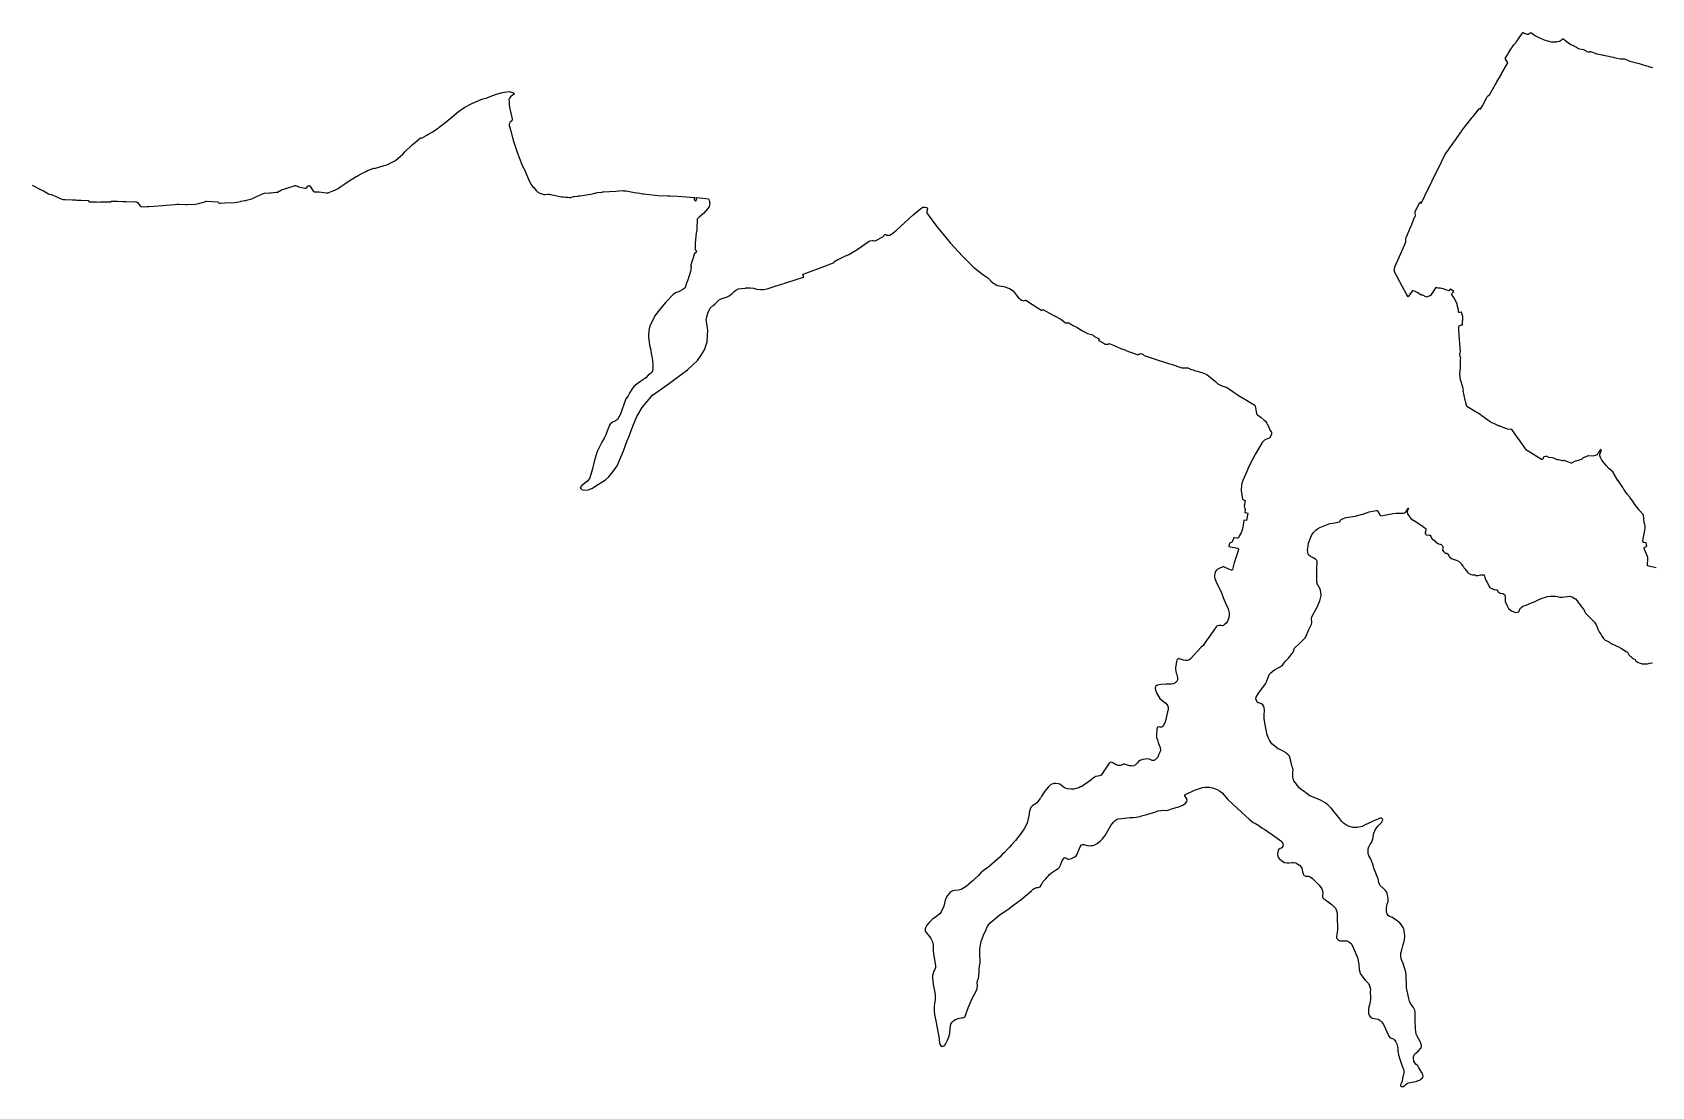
# Model space of a CAD drawing. Header units: inches. Extents: x 1341578 to 1502124, y 557203 to 748561.
# Drawn here: x 1484148 to 1491099, y 619358 to 623882 of the extents above; entities that cross this region are included whole.
import ezdxf

# ---------------------------------------------------------------- set-up
doc = ezdxf.new("R2010")
doc.units = ezdxf.units.IN
doc.header["$MEASUREMENT"] = 0
doc.layers.add('Zipcode', color=7, linetype='Continuous')

msp = doc.modelspace()

# ---------------------------------------------------------------- linework, layer by layer
at = {"layer": 'Zipcode'}
for points in [[(1491117.6, 621584), (1491092.9, 621589.9), (1491087.6, 621591.1), (1491081.5, 621592.6), (1491081.4, 621592.6), (1491081.4, 621596.1), (1491081.8, 621624.4), (1491081.8, 621627.8), (1491081.8, 621630.4), (1491080.8, 621632.9), (1491068.5, 621662.6), (1491068, 621663.9), (1491065.7, 621670.5), (1491066.3, 621670.9), (1491067.5, 621671.6), (1491077.8, 621677.5), (1491075.1, 621692.2), (1491064.9, 621693.1), (1491063.6, 621693.2), (1491061.7, 621693.4), (1491061.1, 621696), (1491060.8, 621697.1), (1491060.8, 621697.2), (1491061.2, 621700), (1491061.9, 621705.7), (1491062.6, 621709.4), (1491069.6, 621745.3), (1491071.6, 621755.7), (1491071, 621761.4), (1491070.9, 621762.4), (1491069.9, 621772.9), (1491068.6, 621773.4), (1491067.8, 621773.7), (1491067.6, 621773.8), (1491067, 621778.9), (1491063.4, 621811.4), (1491043.6, 621834), (1491043.4, 621834.2), (1491027.2, 621855.7), (1491027, 621855.9), (1491016.4, 621871.3), (1491016.3, 621871.5), (1491013.4, 621875.8), (1491013.2, 621876), (1491012.6, 621877), (1491012.4, 621877.2), (1491006.2, 621885.5), (1491006, 621885.7), (1490994.9, 621899.6), (1490994.7, 621899.8), (1490981.4, 621919.5), (1490981.2, 621919.7), (1490977.8, 621924.9), (1490977.6, 621925.1), (1490975.4, 621928.3), (1490975.3, 621928.5), (1490954.5, 621959.4), (1490954.3, 621959.6), (1490934, 621994.1), (1490933.9, 621994.3), (1490914.7, 622010.8), (1490904.1, 622023.1), (1490885.1, 622046.3), (1490878.6, 622057.5), (1490876.8, 622064.7), (1490876.6, 622070.7), (1490876.6, 622070.7), (1490878.2, 622074.9), (1490882, 622084.9), (1490882.9, 622087.3), (1490882.4, 622090.3), (1490881.4, 622091.4), (1490879.2, 622093.7), (1490878.1, 622090.3), (1490876, 622087.4), (1490873, 622083.2), (1490871.6, 622080.6), (1490869.2, 622076.1), (1490868.2, 622074.4), (1490864.5, 622070), (1490852.5, 622065.2), (1490846.9, 622063.5), (1490827.4, 622065.1), (1490826.6, 622065.2), (1490802, 622055.1), (1490801.7, 622054.6), (1490801.5, 622054.2), (1490799.8, 622051.3), (1490797.9, 622048.8), (1490772.9, 622042.6), (1490771.1, 622042.2), (1490755.2, 622033.1), (1490754.9, 622033.2), (1490753.5, 622033.7), (1490750.3, 622035), (1490746.3, 622036.4), (1490723.8, 622044.7), (1490722.5, 622044.6), (1490717.5, 622044.3), (1490717.1, 622044.3), (1490716.3, 622044.3), (1490706.6, 622046.7), (1490699, 622047.4), (1490696, 622047.8), (1490692.7, 622048.4), (1490690.8, 622048.7), (1490686.8, 622051.4), (1490679.3, 622054.6), (1490671.3, 622056.4), (1490657.2, 622058.5), (1490647.4, 622063.5), (1490645, 622062.8), (1490635.8, 622060.1), (1490634.9, 622058.5), (1490634.8, 622058.1), (1490629.2, 622047.3), (1490626.3, 622048.7), (1490625.7, 622049), (1490569, 622084.6), (1490568.8, 622084.7), (1490565.6, 622086.8), (1490565.4, 622087), (1490561.1, 622089.9), (1490560.9, 622090), (1490530.9, 622132.5), (1490530.4, 622133.3), (1490530.2, 622133.5), (1490527, 622138), (1490525.8, 622139.8), (1490525.6, 622140), (1490498.4, 622178.6), (1490498.2, 622178.8), (1490480.2, 622179.9), (1490469.5, 622184), (1490465.4, 622185.6), (1490447.5, 622192.5), (1490443.7, 622194), (1490441.6, 622194.4), (1490438, 622195.1), (1490402.3, 622212.2), (1490402.2, 622212.2), (1490403.1, 622215.4), (1490403.1, 622215.5), (1490395.4, 622218.6), (1490395.3, 622218.7), (1490395.2, 622218.7), (1490370, 622236.3), (1490369.7, 622236.5), (1490369.5, 622236.6), (1490363.2, 622242.2), (1490363, 622242.4), (1490359.9, 622244.2), (1490353.8, 622247.8), (1490341.8, 622254.9), (1490341.6, 622255), (1490305.4, 622276.4), (1490305.2, 622276.5), (1490300.2, 622298), (1490300.1, 622298.2), (1490298.7, 622304.2), (1490298.7, 622304.4), (1490289.4, 622344), (1490289.4, 622344.1), (1490291.8, 622348.3), (1490284, 622374.2), (1490284, 622374.2), (1490284, 622374.3), (1490282.6, 622378.7), (1490282.6, 622378.8), (1490282.5, 622379.1), (1490278.8, 622391.3), (1490278.8, 622391.4), (1490275.2, 622416.3), (1490277.7, 622442.7), (1490278.4, 622474.9), (1490278.5, 622476.3), (1490279.1, 622486.5), (1490277.7, 622489.1), (1490277.5, 622489.4), (1490276.2, 622491.8), (1490276, 622506.2), (1490276.5, 622507.4), (1490276.6, 622507.7), (1490279, 622512.8), (1490277.4, 622528), (1490272.8, 622583.4), (1490272.6, 622585.4), (1490270.9, 622606.2), (1490271.4, 622616.5), (1490272.8, 622622.9), (1490278.8, 622625.8), (1490279.8, 622626), (1490283, 622626.8), (1490286.7, 622627.7), (1490287.8, 622662.4), (1490282.8, 622681.1), (1490276.8, 622680.7), (1490273.6, 622680.5), (1490272.8, 622680.4), (1490270.4, 622681.4), (1490269.5, 622689.5), (1490267.6, 622698.9), (1490266.1, 622706.6), (1490264.2, 622715.8), (1490260.2, 622725.9), (1490249.2, 622745.2), (1490240.9, 622756.2), (1490241.4, 622761), (1490243.2, 622763.7), (1490244.8, 622766.2), (1490245.3, 622767.1), (1490249.3, 622769.8), (1490236, 622780.9), (1490234.7, 622782), (1490234, 622780.8), (1490229.7, 622774), (1490229.1, 622773), (1490225.9, 622774), (1490214.7, 622777.8), (1490211.4, 622779), (1490205.6, 622781.1), (1490198.6, 622783.7), (1490196.1, 622783.9), (1490190.9, 622784.3), (1490182, 622785), (1490172.8, 622787), (1490149.2, 622753.4), (1490132.2, 622745.9), (1490114.1, 622755.7), (1490111.2, 622754.8), (1490109.2, 622754.8), (1490103.6, 622758.5), (1490091.8, 622766.6), (1490083.1, 622770.9), (1490077.2, 622773.3), (1490073.6, 622774.5), (1490071.6, 622773.8), (1490062.3, 622760.4), (1490053.2, 622747.5), (1490050.1, 622752.4), (1490045.8, 622759.5), (1490017.4, 622812.2), (1490003, 622839.1), (1489996.3, 622851.3), (1489995.4, 622856.3), (1489995.4, 622859.5), (1489995.5, 622865.3), (1489995.6, 622866.5), (1489997, 622875.7), (1490016.2, 622920.8), (1490037.5, 622969), (1490039.6, 622973.8), (1490043.9, 622983.5), (1490043.4, 622986.3), (1490043.4, 622987.8), (1490043.3, 622992.1), (1490044.2, 622996.9), (1490045.7, 623002), (1490051, 623014.8), (1490061.5, 623039.4), (1490066.4, 623051.8), (1490068.7, 623057.6), (1490078.4, 623081.9), (1490083.4, 623092.4), (1490084.5, 623095), (1490084.5, 623098), (1490083.1, 623106.2), (1490083.2, 623111.6), (1490085.5, 623116.6), (1490085.6, 623117), (1490089.4, 623124.3), (1490102.7, 623150.3), (1490107, 623155), (1490108.9, 623148.7), (1490140, 623211.2), (1490143.3, 623217.8), (1490144.8, 623221), (1490167, 623266.1), (1490169.4, 623271), (1490196.7, 623326.5), (1490198.4, 623330), (1490213, 623359.7), (1490222.3, 623372.3), (1490252.6, 623414.9), (1490254.8, 623418.1), (1490280.2, 623453.8), (1490280.7, 623454.5), (1490282.6, 623457.2), (1490283.1, 623457.9), (1490296, 623476), (1490328.5, 623516.7), (1490332.7, 623521.9), (1490358.3, 623554), (1490359.6, 623555.7), (1490359.8, 623555.5), (1490361.3, 623554.1), (1490363.6, 623552), (1490364.2, 623553.1), (1490364.5, 623553.6), (1490373.5, 623569.1), (1490380.6, 623584), (1490389.2, 623599.8), (1490393.8, 623608.4), (1490402.2, 623613.8), (1490427.7, 623657.7), (1490432.4, 623665.9), (1490434.9, 623670.1), (1490453.8, 623702.6), (1490456.2, 623706.9), (1490482, 623751.2), (1490470.4, 623770.1), (1490470.3, 623770.3), (1490479.5, 623785.5), (1490481.3, 623788.4), (1490491.8, 623805.8), (1490506.9, 623828.6), (1490515.3, 623837), (1490518.4, 623843.1), (1490524, 623850.4), (1490529.7, 623858.8), (1490542.3, 623876.9), (1490543.7, 623879), (1490544.9, 623880.9), (1490545.7, 623882.4), (1490546.8, 623881.8), (1490551.2, 623879.4), (1490551.4, 623879.3), (1490556.3, 623876.9), (1490563, 623874.9), (1490563.1, 623874.9), (1490563.1, 623874.9), (1490569, 623874.5), (1490569.5, 623874.9), (1490573.5, 623878.1), (1490577.6, 623880.3), (1490579.8, 623881.1), (1490580.2, 623881.3), (1490580.4, 623881.2), (1490599.9, 623868.2), (1490612.3, 623861.5), (1490614.3, 623860.5), (1490624.4, 623855.5), (1490638.1, 623849.8), (1490656.7, 623844.5), (1490657.5, 623844.3), (1490667.1, 623841.5), (1490676.7, 623841.5), (1490684.4, 623841.4), (1490690.4, 623842.2), (1490694.2, 623842.7), (1490703.2, 623845.1), (1490712, 623850.3), (1490715.2, 623853.7), (1490715.9, 623854.5), (1490718.5, 623854.1), (1490720.9, 623853.7), (1490721.2, 623853.4), (1490732.5, 623844.1), (1490752.4, 623830.3), (1490762.7, 623825.6), (1490766.8, 623823.7), (1490776.5, 623819.2), (1490785.5, 623813.7), (1490798.1, 623809.8), (1490806.9, 623808.3), (1490809, 623808), (1490814.2, 623804.2), (1490819.2, 623800.5), (1490827.2, 623798.5), (1490831.3, 623797.5), (1490834.6, 623801), (1490834.8, 623801.2), (1490836, 623800.8), (1490841.3, 623798.8), (1490851.8, 623794.7), (1490851.9, 623794.7), (1490862.8, 623790.2), (1490886.8, 623785.5), (1490891, 623784.7), (1490899.3, 623783.1), (1490933.3, 623775.8), (1490938.3, 623774.7), (1490963.8, 623769.2), (1490982.6, 623768.3), (1490982.7, 623768.3), (1491004.7, 623759.2), (1491044.8, 623749), (1491062.1, 623743.4), (1491081.8, 623737), (1491091.1, 623734), (1491098.3, 623733.5), (1491103.7, 623731.7)], [(1484147, 623226.1), (1484178, 623211.5), (1484185.9, 623207.2), (1484186.6, 623206.8), (1484195.3, 623202.1), (1484218.1, 623189.7), (1484229.1, 623186.6), (1484233.6, 623184.7), (1484246.1, 623179.7), (1484253.9, 623176), (1484255.9, 623175.1), (1484258.7, 623173.8), (1484274.5, 623166.5), (1484279.9, 623165.4), (1484289.6, 623165.5), (1484319.4, 623163.7), (1484333.3, 623163.1), (1484339.2, 623162.9), (1484357, 623162.1), (1484387.6, 623160.8), (1484389.6, 623159.9), (1484389.6, 623159.9), (1484392, 623155.4), (1484395.3, 623155.3), (1484409.4, 623154.9), (1484418.3, 623154.7), (1484425.3, 623154.5), (1484440.1, 623154.1), (1484442.3, 623155.3), (1484456.6, 623154.8), (1484458, 623154.8), (1484464.8, 623154.8), (1484482.7, 623154.8), (1484484.9, 623155.2), (1484488.3, 623157.4), (1484491.3, 623157.6), (1484513.6, 623157.6), (1484536.3, 623156.9), (1484536.4, 623156.9), (1484543.4, 623156.7), (1484549.8, 623156.5), (1484591, 623155.2), (1484594.8, 623155), (1484598.9, 623151.8), (1484611.1, 623137.9), (1484614.2, 623135.6), (1484615.9, 623135), (1484616.8, 623134.6), (1484624.3, 623133.7), (1484640.1, 623134.6), (1484646.5, 623134.9), (1484670.1, 623136.3), (1484708.4, 623139.8), (1484722.9, 623141.2), (1484759.4, 623143.3), (1484760.4, 623143.5), (1484769, 623144.9), (1484771.6, 623145.3), (1484777.7, 623144.5), (1484806.7, 623143.4), (1484812.2, 623143.3), (1484848.5, 623145.1), (1484848.8, 623145.2), (1484853.9, 623146.3), (1484860.7, 623147.8), (1484866.6, 623149.1), (1484867.7, 623149.4), (1484889.2, 623155.3), (1484891.4, 623155.9), (1484893.5, 623158.3), (1484896.1, 623158.5), (1484944.8, 623154.6), (1484945.8, 623153.8), (1484947.3, 623151), (1484951.1, 623149.9), (1484955.7, 623149.5), (1484976.3, 623150.5), (1485015.2, 623152.7), (1485041.7, 623155.9), (1485042.4, 623158), (1485060.3, 623160.8), (1485065.6, 623161.6), (1485067.1, 623161.9), (1485073, 623163.3), (1485090.2, 623167.9), (1485093.3, 623169.2), (1485110.3, 623177.4), (1485117, 623180.6), (1485136.1, 623189.8), (1485140, 623191.6), (1485144.5, 623192.5), (1485166.9, 623193.9), (1485171.4, 623194.3), (1485194.1, 623196.5), (1485197.6, 623196.7), (1485200.6, 623196.9), (1485217.1, 623206.2), (1485236.8, 623212.7), (1485271.9, 623223.5), (1485275.5, 623225.1), (1485277, 623225.2), (1485277.4, 623225.2), (1485285.8, 623222.2), (1485287, 623221.7), (1485291.5, 623219.4), (1485317.2, 623214.2), (1485321.3, 623214.4), (1485324.2, 623215.1), (1485330.4, 623221.9), (1485333.5, 623224.4), (1485335.5, 623224.9), (1485337.7, 623224.5), (1485339, 623223.7), (1485355, 623199.9), (1485356.2, 623198.9), (1485357.4, 623198.1), (1485359.4, 623197.8), (1485372.4, 623197.8), (1485378.8, 623197.4), (1485399.4, 623194.7), (1485409.4, 623194.2), (1485413.9, 623194), (1485414.9, 623194.1), (1485417.5, 623194.3), (1485420.5, 623194.8), (1485441.9, 623203.5), (1485444, 623204.3), (1485460.8, 623212.8), (1485474.3, 623222), (1485477.6, 623224.2), (1485482.8, 623227.7), (1485518.8, 623252.2), (1485522.8, 623254.5), (1485538.5, 623263.6), (1485542.5, 623265.9), (1485551.5, 623271.1), (1485562, 623276.7), (1485579.2, 623285.8), (1485587.1, 623289.9), (1485589.4, 623290.7), (1485591.1, 623291.4), (1485593.4, 623292.2), (1485595.1, 623292.8), (1485595.6, 623293), (1485613.1, 623299.3), (1485613.4, 623299.4), (1485615.3, 623297), (1485617.4, 623297.6), (1485658.3, 623310.7), (1485670.2, 623314.6), (1485677.6, 623318.3), (1485681.5, 623320.2), (1485693.3, 623326), (1485706.6, 623333.1), (1485738.6, 623359.5), (1485747.6, 623370.2), (1485777.1, 623398), (1485780.2, 623400.7), (1485785.1, 623405.1), (1485813.8, 623430.5), (1485815.2, 623430.2), (1485820.8, 623428.9), (1485821.6, 623429.4), (1485840.7, 623441), (1485846.1, 623444.2), (1485863.7, 623454.8), (1485866.2, 623454.9), (1485889.4, 623471.7), (1485893.8, 623475), (1485905.5, 623483.5), (1485924.3, 623498.9), (1485957.3, 623525.5), (1485979.2, 623543.9), (1485990.2, 623551.6), (1486004.1, 623561.5), (1486035.2, 623576.9), (1486064.1, 623589.8), (1486081.4, 623596.6), (1486095.4, 623600.4), (1486119.7, 623610.3), (1486139.9, 623617.8), (1486166, 623623.9), (1486184, 623627.4), (1486193.8, 623628.2), (1486209, 623623.8), (1486214.5, 623621.2), (1486216.8, 623619.2), (1486216.4, 623617.9), (1486208.7, 623613.6), (1486200.7, 623606.5), (1486196, 623600.4), (1486194, 623594.4), (1486194.1, 623586.1), (1486194.9, 623577.3), (1486195.3, 623573.4), (1486196.5, 623561.2), (1486205.6, 623516.9), (1486207.2, 623510), (1486207.7, 623506.7), (1486206.1, 623503.3), (1486198.7, 623496.7), (1486195, 623489.1), (1486194.9, 623482.6), (1486200.1, 623464.8), (1486212.6, 623419.6), (1486226, 623376.6), (1486232.4, 623360.3), (1486233.8, 623356.7), (1486247, 623323), (1486255.5, 623303.2), (1486257.1, 623299.7), (1486277.3, 623252.8), (1486287.5, 623231.4), (1486288.7, 623229.9), (1486292.2, 623225.3), (1486296.6, 623219.6), (1486301.6, 623215), (1486305.6, 623210.9), (1486311.3, 623203.3), (1486316.8, 623197.9), (1486326.1, 623192.4), (1486344, 623187.2), (1486348.2, 623187.3), (1486360.6, 623187.8), (1486367.2, 623187.9), (1486371.4, 623186.8), (1486373.8, 623186.2), (1486379.5, 623184.8), (1486421.3, 623176.6), (1486426.5, 623177.1), (1486436.9, 623175.5), (1486442, 623175.1), (1486446.1, 623174.8), (1486452.6, 623174.4), (1486459.9, 623174.4), (1486460.9, 623174.7), (1486469.8, 623177.2), (1486470.5, 623177.4), (1486489.4, 623180.2), (1486492.8, 623180.8), (1486497.9, 623181.5), (1486545, 623188.6), (1486556.1, 623191), (1486561.4, 623192.2), (1486564.9, 623192.9), (1486572.3, 623194.6), (1486591.7, 623197.2), (1486593.9, 623197.3), (1486595.7, 623197.5), (1486595.7, 623197.7), (1486595.6, 623198.1), (1486597.7, 623198.2), (1486652.9, 623201.4), (1486665.2, 623202.1), (1486683.3, 623203.1), (1486685.3, 623203), (1486692.8, 623202.6), (1486697.2, 623202.4), (1486732.1, 623195.3), (1486755.2, 623192.2), (1486766.8, 623190), (1486766.9, 623190), (1486773.1, 623189.3), (1486783.7, 623188.2), (1486834.4, 623182), (1486875.9, 623181.6), (1486876.6, 623181.6), (1486884.6, 623181.5), (1486886.2, 623181.5), (1486916.7, 623179.3), (1486973.6, 623175.7), (1486991.4, 623173.7), (1486988.7, 623165.9), (1486988.8, 623165.8), (1486990.6, 623164.4), (1486995.8, 623160.1), (1486996.8, 623159.8), (1487000.5, 623173.3), (1487001.8, 623173.2), (1487002.1, 623173.2), (1487050.2, 623168.6), (1487051.2, 623165.2), (1487053.9, 623159.1), (1487054.5, 623157.6), (1487055.1, 623152.9), (1487055.3, 623150.5), (1487055.8, 623146.6), (1487053, 623135.4), (1487050, 623130.9), (1487047.6, 623127.1), (1487047.4, 623126.8), (1487028.6, 623105.4), (1487010, 623088.9), (1487003.3, 623082.9), (1487002.3, 623080.5), (1487001.6, 623067.5), (1487001.4, 623063.9), (1487001, 623057), (1486999.7, 623034), (1486998.1, 623022), (1486994.4, 622992.7), (1486993.5, 622977.5), (1486992.8, 622962.5), (1486992.8, 622960.5), (1486993, 622951.3), (1486993.8, 622949.3), (1486994.3, 622948.1), (1486996.6, 622947), (1486996.8, 622947), (1486999, 622945.3), (1486999.2, 622944.4), (1486995.4, 622936.2), (1486994.8, 622934.9), (1486991.3, 622936.9), (1486990, 622933), (1486972.7, 622879.5), (1486975.6, 622874.9), (1486975.6, 622874.5), (1486974.5, 622865.2), (1486973.4, 622856.3), (1486967.6, 622838.1), (1486960.8, 622815.8), (1486954.7, 622802.1), (1486949.8, 622785.9), (1486942.3, 622779.8), (1486939.7, 622778.4), (1486924.9, 622769.9), (1486923.9, 622769.4), (1486922.4, 622768.9), (1486912.3, 622765.7), (1486899, 622756.8), (1486867.5, 622725.1), (1486847.6, 622700.9), (1486837.6, 622688.8), (1486821.3, 622666.7), (1486812.2, 622651.1), (1486799.7, 622624.3), (1486798.6, 622622), (1486797.3, 622616.9), (1486793.8, 622603.5), (1486793, 622578.7), (1486792.9, 622573.1), (1486795.1, 622554.5), (1486797.8, 622539.8), (1486802.4, 622518.9), (1486804.9, 622504.3), (1486806.6, 622490.8), (1486809.7, 622473.6), (1486812, 622452.9), (1486811.9, 622438.5), (1486809.9, 622428.4), (1486806, 622422.3), (1486800.9, 622418.4), (1486791, 622411.4), (1486780.9, 622400), (1486772.6, 622394), (1486764.3, 622388.7), (1486743, 622373), (1486730.2, 622362), (1486720.5, 622349), (1486713.4, 622337), (1486706.1, 622322.7), (1486695.9, 622309), (1486671.2, 622241.1), (1486659.6, 622221.5), (1486650.7, 622215.9), (1486638.2, 622209.6), (1486627.8, 622200.8), (1486624.5, 622194.5), (1486620.2, 622182.5), (1486615.8, 622171.4), (1486609.7, 622154.6), (1486602.6, 622141.3), (1486592.4, 622124.3), (1486572.9, 622083.1), (1486559.1, 622041.3), (1486552.4, 622009.4), (1486541.4, 621971.3), (1486530.7, 621956.4), (1486506.3, 621938.4), (1486499.9, 621929.7), (1486502.1, 621924.9), (1486505, 621922.1), (1486506.2, 621920.9), (1486513.2, 621917.4), (1486514.3, 621917.5), (1486533.5, 621919), (1486552.9, 621926.4), (1486570.6, 621938.5), (1486591.9, 621951.6), (1486608.4, 621962.1), (1486623.2, 621974.7), (1486639.4, 621996.6), (1486658, 622022.2), (1486685.6, 622085.9), (1486698.3, 622122), (1486710.7, 622154), (1486725.3, 622192.6), (1486742.4, 622233.7), (1486766.4, 622272.8), (1486809.7, 622325.5), (1486853, 622355.7), (1486883.5, 622377.1), (1486906, 622393.8), (1486959.7, 622434), (1487002.5, 622473.6), (1487019.1, 622497.2), (1487032.8, 622520.7), (1487044.8, 622554.3), (1487046.6, 622582), (1487047.4, 622604), (1487044.9, 622624.3), (1487044.9, 622624.7), (1487040.8, 622649.1), (1487042.9, 622662.2), (1487047.9, 622677.3), (1487053.3, 622690.1), (1487059.7, 622699.6), (1487072.5, 622711.8), (1487077.2, 622716.3), (1487097.2, 622735.4), (1487108.9, 622740.9), (1487109.2, 622741), (1487122.2, 622744.4), (1487127.2, 622746.7), (1487139.2, 622752.1), (1487146.4, 622757.6), (1487152.4, 622762.2), (1487158.8, 622768.8), (1487160.4, 622770.5), (1487168.4, 622776.3), (1487179.7, 622781.5), (1487192.3, 622783.8), (1487209.4, 622785.2), (1487210.6, 622785.4), (1487224.8, 622786), (1487229.7, 622786.2), (1487244, 622785.2), (1487257.9, 622780.2), (1487258.6, 622780.2), (1487275.7, 622779.2), (1487283.6, 622778.7), (1487287, 622779.3), (1487302.7, 622782), (1487323.3, 622788.5), (1487328.7, 622790.2), (1487358.9, 622799.8), (1487377.5, 622806.2), (1487382.5, 622807.9), (1487390.4, 622810.7), (1487457.7, 622831.8), (1487460, 622832.5), (1487455.9, 622843.2), (1487455.3, 622845), (1487455.4, 622845), (1487460.5, 622846.3), (1487545.8, 622877.8), (1487590, 622895), (1487589.6, 622896.2), (1487588.9, 622898.3), (1487589, 622898.3), (1487605.6, 622907.2), (1487606.2, 622907.6), (1487606.6, 622907.8), (1487636, 622921.8), (1487652.6, 622929.7), (1487688.4, 622950), (1487739.4, 622986.1), (1487742.6, 622987.7), (1487753.2, 622989.5), (1487754.4, 622989.6), (1487754.8, 622989.6), (1487755.2, 622989.7), (1487764.9, 622987.5), (1487765, 622987.4), (1487765.8, 622987.9), (1487801.7, 623006.9), (1487804.8, 623012.7), (1487807.6, 623015.6), (1487811.7, 623014.9), (1487815.4, 623012.1), (1487822.7, 623011.9), (1487828.4, 623011.6), (1487836.1, 623016.2), (1487857.3, 623033.3), (1487928.8, 623099.2), (1487962.1, 623125.9), (1487970.5, 623132.2), (1487979, 623132.8), (1487986, 623131.3), (1487989.3, 623129.3), (1487989.8, 623125.3), (1487987.1, 623115), (1487987.3, 623108.5), (1487994, 623098.9), (1488028.8, 623050.8), (1488088.5, 622977.9), (1488141.4, 622922), (1488189.2, 622873.7), (1488211.9, 622856.1), (1488212.6, 622855.5), (1488222.3, 622847.9), (1488237.2, 622838.1), (1488249.6, 622829.4), (1488261.6, 622815.7), (1488262.9, 622814.2), (1488275.3, 622805.1), (1488284.4, 622799.9), (1488289.8, 622796.8), (1488317.9, 622792.5), (1488343, 622783.7), (1488358.2, 622773.4), (1488370.8, 622756.6), (1488381.7, 622742.9), (1488393.7, 622733.7), (1488394.1, 622733.4), (1488403.5, 622730.4), (1488405.4, 622731.2), (1488407, 622731.9), (1488410.4, 622733.4), (1488412, 622733.8), (1488470.2, 622696), (1488471, 622695.4), (1488473.9, 622693.6), (1488480.9, 622689.1), (1488480.9, 622689.1), (1488481.3, 622688.8), (1488484.9, 622692.6), (1488530.3, 622668.5), (1488535.1, 622666), (1488560.3, 622652.6), (1488570.9, 622645.2), (1488572, 622644.4), (1488583.4, 622636.4), (1488589.5, 622636.5), (1488590.7, 622636.5), (1488594, 622636.6), (1488615.7, 622625.1), (1488621.5, 622622), (1488631, 622617), (1488637.6, 622613), (1488650.8, 622604.9), (1488656.2, 622601.6), (1488658.7, 622600.1), (1488663.7, 622597.5), (1488676.8, 622590.7), (1488683.5, 622589), (1488694.8, 622586.2), (1488700.9, 622583), (1488706.4, 622579.2), (1488710.1, 622576), (1488712.6, 622573.9), (1488726.6, 622566.5), (1488724.2, 622560.3), (1488725.7, 622559.6), (1488748.4, 622547.4), (1488753.5, 622545), (1488762, 622544.4), (1488766.5, 622544.1), (1488770.5, 622547.4), (1488785, 622540.9), (1488810.8, 622530.4), (1488820.9, 622526.3), (1488825, 622524.7), (1488838.5, 622519.3), (1488842.2, 622517.8), (1488862.1, 622509.8), (1488879.4, 622503.9), (1488884.6, 622502.1), (1488894.5, 622498.7), (1488897.9, 622501.2), (1488898.5, 622501.6), (1488898.9, 622501.8), (1488904.6, 622503.8), (1488910.7, 622503.5), (1488915.8, 622499.4), (1488918.6, 622497.2), (1488920.6, 622496), (1488924.7, 622493.6), (1488958.4, 622482.9), (1489028.9, 622460.4), (1489031.1, 622459.6), (1489036.1, 622458), (1489081.8, 622442.8), (1489107.4, 622442.5), (1489122.6, 622435.9), (1489125.2, 622435.2), (1489130.4, 622433.7), (1489137, 622431.9), (1489168.1, 622423.4), (1489182.8, 622416.5), (1489188.9, 622413.5), (1489218.8, 622390.2), (1489221.1, 622388.2), (1489226.3, 622383.7), (1489236.7, 622374.7), (1489253.2, 622365.7), (1489267.9, 622361.9), (1489278.5, 622356.3), (1489283.9, 622353.3), (1489294.7, 622345.8), (1489306.6, 622337.4), (1489306.7, 622337.3), (1489319.5, 622328.4), (1489320.9, 622327.5), (1489373.9, 622295.5), (1489378.7, 622292.7), (1489394.8, 622282.9), (1489395.8, 622282.3), (1489396.3, 622278.3), (1489396.4, 622277.3), (1489397.7, 622270.4), (1489402.2, 622246.6), (1489403.3, 622245.5), (1489407.2, 622241.5), (1489422.2, 622229), (1489434.9, 622218.4), (1489441.2, 622213.2), (1489445.4, 622207.6), (1489445.5, 622207.4), (1489449, 622200.8), (1489450.7, 622197.5), (1489451.8, 622195.4), (1489453.8, 622191.5), (1489462, 622173.4), (1489467, 622167), (1489467.6, 622158), (1489460.2, 622142.4), (1489450.5, 622138.5), (1489438.8, 622134.2), (1489429.6, 622125.3), (1489426.8, 622122.6), (1489426.3, 622121.7), (1489398.1, 622073.9), (1489369.1, 622020), (1489360.6, 621998.2), (1489344.3, 621959.1), (1489340.8, 621950.6), (1489340.4, 621948.9), (1489338.2, 621937.9), (1489338, 621933.9), (1489337.5, 621925.2), (1489337, 621916.7), (1489337, 621916.6), (1489342.3, 621878.5), (1489346.7, 621876.8), (1489354.2, 621873.9), (1489350.6, 621857.7), (1489349, 621850.5), (1489352.6, 621839.1), (1489354.2, 621834.1), (1489354.6, 621832.8), (1489354.6, 621832.8), (1489354.5, 621832.1), (1489353, 621822.6), (1489352.8, 621821.7), (1489355.4, 621821.2), (1489365.9, 621819.2), (1489359.7, 621786.9), (1489348.2, 621788.7), (1489345.8, 621769.1), (1489345, 621765.7), (1489343.6, 621759.9), (1489340.6, 621747.8), (1489336.7, 621734.5), (1489334.5, 621730.8), (1489330.3, 621723.2), (1489326.8, 621716.3), (1489325.4, 621713.5), (1489323.9, 621712.7), (1489323.7, 621712.5), (1489322.9, 621712.1), (1489318.5, 621711.5), (1489306.9, 621713.6), (1489304.6, 621712.5), (1489301.8, 621705.4), (1489297.4, 621693.7), (1489295.4, 621692.6), (1489290.1, 621691.6), (1489286.4, 621689.7), (1489284.1, 621676.7), (1489284, 621675.9), (1489321, 621668.6), (1489323.9, 621668), (1489324.2, 621667.3), (1489324.5, 621666.6), (1489324.8, 621664.7), (1489323.4, 621656.9), (1489307.3, 621605.8), (1489299, 621576.7), (1489298.8, 621575.8), (1489298.4, 621575.6), (1489296.8, 621574.4), (1489295.4, 621574.8), (1489294.6, 621575), (1489268.3, 621586.4), (1489262.7, 621588.8), (1489261.4, 621588.8), (1489257.6, 621588.6), (1489242.1, 621582.1), (1489233.1, 621577.4), (1489229.3, 621573), (1489226, 621568.1), (1489223.7, 621559.3), (1489222.2, 621552.3), (1489222.3, 621544.4), (1489223.8, 621539.3), (1489226.2, 621531.9), (1489231.5, 621519.6), (1489240.5, 621502), (1489245.5, 621492.9), (1489251.9, 621476.8), (1489259.7, 621457.5), (1489268.9, 621432.6), (1489280.6, 621407.8), (1489285.1, 621391.9), (1489285.1, 621391.2), (1489285.5, 621382.8), (1489283.7, 621370.2), (1489277.6, 621355.7), (1489271.9, 621346.9), (1489266.2, 621342.1), (1489263.1, 621338.4), (1489257.3, 621336.1), (1489250.1, 621336.8), (1489242.4, 621336.4), (1489234.5, 621334.9), (1489229.6, 621331.9), (1489219.5, 621317.4), (1489193.1, 621279.5), (1489190.8, 621276.3), (1489174.2, 621251), (1489164, 621241.9), (1489118.8, 621193.9), (1489111.6, 621188.3), (1489105.2, 621187.2), (1489099.1, 621186.7), (1489088.7, 621187.7), (1489080.5, 621190.8), (1489076.1, 621192.8), (1489072.3, 621194.2), (1489068.4, 621194.7), (1489064.6, 621192.4), (1489061.3, 621187.6), (1489059, 621181.8), (1489055.7, 621163.2), (1489054.8, 621155.1), (1489054.8, 621148.9), (1489055.8, 621140.8), (1489058, 621132.6), (1489060.1, 621126.9), (1489061.9, 621120.6), (1489063.8, 621110.7), (1489063.5, 621104.5), (1489061.6, 621099.5), (1489055.1, 621091.8), (1489051.6, 621089.2), (1489044.3, 621086.2), (1489036.8, 621084.5), (1489015.1, 621085.6), (1488993.2, 621083.8), (1488985.1, 621082), (1488977.9, 621080.5), (1488974.9, 621079.1), (1488971.1, 621075.9), (1488967.9, 621069.1), (1488968, 621065.4), (1488968.7, 621061.2), (1488975.4, 621045.7), (1488987.8, 621023.8), (1489002.8, 621011.4), (1489013.6, 621003.6), (1489018.3, 620998), (1489022.3, 620991.2), (1489023.4, 620984.7), (1489023.2, 620978.1), (1489010.2, 620922.7), (1489000.4, 620902.8), (1488996.2, 620900.9), (1488993.4, 620900.9), (1488989.2, 620901), (1488986.4, 620901.4), (1488986.2, 620901.4), (1488978.3, 620900), (1488974.6, 620892.5), (1488973.2, 620866), (1488973.8, 620855.4), (1488974.7, 620853.4), (1488977, 620845.9), (1488981, 620834.4), (1488982.1, 620831.2), (1488985.4, 620823.4), (1488989.2, 620813.4), (1488990.5, 620800.8), (1488989.7, 620796.7), (1488985, 620787.9), (1488983.6, 620784.5), (1488978.6, 620771.5), (1488972.5, 620764.1), (1488970.8, 620762.8), (1488967.6, 620760.4), (1488961.9, 620757.8), (1488958.1, 620757.1), (1488954.1, 620758), (1488949, 620760.3), (1488941.6, 620763.4), (1488934.3, 620764.4), (1488924.1, 620763.2), (1488914.4, 620761.2), (1488902, 620756.9), (1488896.6, 620753.2), (1488891.4, 620747.2), (1488884.4, 620740.4), (1488882.6, 620738.7), (1488877.8, 620735.4), (1488877.5, 620735.1), (1488872.5, 620733.8), (1488871.2, 620733.9), (1488865.1, 620734.4), (1488857.7, 620735.1), (1488836.7, 620741.3), (1488831.3, 620741.9), (1488822.7, 620737.2), (1488817, 620735.8), (1488808.7, 620736.5), (1488800, 620739.6), (1488783.3, 620749), (1488776.5, 620750.1), (1488772.8, 620748.2), (1488770.2, 620745.7), (1488736.6, 620695), (1488733.5, 620693.5), (1488728.5, 620691.3), (1488721.5, 620689.8), (1488713.5, 620688.2), (1488706, 620684.7), (1488703.2, 620683), (1488696.4, 620677.6), (1488693.3, 620675.1), (1488682.2, 620666.6), (1488672.1, 620658.8), (1488656.4, 620648.2), (1488655.3, 620647.5), (1488647.4, 620644), (1488640.1, 620640.8), (1488629.3, 620636.8), (1488618.7, 620634.7), (1488607.6, 620633.8), (1488590.9, 620635.5), (1488577.9, 620639.8), (1488566.2, 620649.8), (1488558.6, 620655.3), (1488551.2, 620657.8), (1488540.9, 620659.3), (1488532.2, 620658.7), (1488530.4, 620658.1), (1488524.8, 620656.1), (1488520.1, 620653.9), (1488509.8, 620644.9), (1488501.3, 620634.8), (1488494.2, 620625.6), (1488480.3, 620604.2), (1488478.6, 620601.8), (1488475.1, 620596.1), (1488472.7, 620592.6), (1488470.1, 620588.7), (1488464.2, 620581.4), (1488459.3, 620575.9), (1488452.3, 620570.4), (1488446.2, 620567.3), (1488439.8, 620562.2), (1488435.7, 620557.8), (1488434.4, 620556), (1488431.2, 620548.4), (1488428.2, 620540.3), (1488427.2, 620532.9), (1488427.3, 620526.9), (1488417.9, 620487.9), (1488405.4, 620464.7), (1488387.6, 620440.4), (1488382.5, 620433.4), (1488368.7, 620414.5), (1488351.3, 620395.7), (1488342, 620385.7), (1488334.1, 620376.5), (1488320.8, 620363.1), (1488310.2, 620352.4), (1488301.4, 620342.1), (1488289.1, 620332.3), (1488266.3, 620312.7), (1488255.2, 620302.1), (1488247.4, 620296.8), (1488241, 620292.9), (1488229, 620284.2), (1488219.6, 620276), (1488209, 620264.2), (1488196.7, 620252.6), (1488188.7, 620245.4), (1488186.2, 620243.2), (1488177.2, 620235.2), (1488156.9, 620217.1), (1488135.4, 620203.8), (1488123.1, 620201), (1488107.4, 620200.1), (1488099.3, 620198.2), (1488088.3, 620192.4), (1488083, 620187), (1488076.3, 620178), (1488070.9, 620168.3), (1488066.7, 620158.6), (1488063.5, 620144.9), (1488060, 620132.5), (1488049.5, 620108.5), (1488043, 620099.6), (1488024.4, 620084.5), (1488013.2, 620078.1), (1487996.9, 620062.9), (1487987.1, 620050.4), (1487982.6, 620042.3), (1487980.7, 620036.4), (1487980.4, 620030.5), (1487981, 620025.6), (1487984.3, 620019.9), (1487998.5, 620002.5), (1488004.5, 619994), (1488011.6, 619980), (1488014.9, 619964.9), (1488015.4, 619942.7), (1488016.1, 619928.6), (1488022.2, 619893.6), (1488024.8, 619877.3), (1488024.5, 619869.2), (1488023.5, 619864.4), (1488021, 619857.7), (1488016.9, 619850.7), (1488014.1, 619844.4), (1488011.6, 619834.2), (1488011.7, 619821.6), (1488012.7, 619811.4), (1488015.4, 619795.9), (1488020.8, 619768.8), (1488022.8, 619750.1), (1488023.1, 619730.6), (1488021.2, 619715.8), (1488019.5, 619699), (1488019.4, 619682.6), (1488020.4, 619666.5), (1488025.8, 619640.6), (1488027.2, 619633.5), (1488030.3, 619617.5), (1488033.4, 619601.7), (1488039.1, 619572.4), (1488042.4, 619545.3), (1488044.8, 619537.1), (1488047.8, 619533.2), (1488050.6, 619531.5), (1488052.8, 619530.8), (1488054.5, 619530.9), (1488055.7, 619531), (1488060.3, 619532.8), (1488064.7, 619536.1), (1488070.9, 619545.7), (1488076.6, 619556.6), (1488080.7, 619568), (1488085.8, 619586.6), (1488086.5, 619593.7), (1488087.1, 619602.4), (1488089.2, 619618.1), (1488091.3, 619625.8), (1488096.5, 619634.5), (1488103.6, 619641.9), (1488111, 619646.1), (1488121.7, 619650.7), (1488128.2, 619652.4), (1488134.5, 619652.9), (1488141.2, 619653.3), (1488146, 619654), (1488148.8, 619655.3), (1488151.9, 619659.1), (1488152.6, 619660.6), (1488154.4, 619664.9), (1488155.6, 619667.5), (1488165.6, 619696), (1488178.1, 619725.9), (1488185.9, 619745.1), (1488191.8, 619755), (1488199.3, 619767.3), (1488203.1, 619777.3), (1488204.5, 619792.8), (1488204.1, 619803.4), (1488205.4, 619813), (1488209.3, 619822), (1488211.4, 619835.2), (1488212.4, 619851.4), (1488212.6, 619862.5), (1488213.8, 619874.5), (1488216.2, 619888.1), (1488216.4, 619896.2), (1488214.9, 619927.4), (1488215.8, 619945.7), (1488216.4, 619957.7), (1488220.8, 619980.9), (1488231.5, 620007.4), (1488242.2, 620032.1), (1488246.9, 620043.2), (1488247.7, 620045), (1488252.4, 620052.9), (1488259.5, 620060.6), (1488267.7, 620067.3), (1488303, 620096.4), (1488318.3, 620106.7), (1488320.2, 620107.9), (1488331.4, 620115.3), (1488335.3, 620118), (1488361.7, 620138.7), (1488392.5, 620161.6), (1488418.1, 620183), (1488418.1, 620183.1), (1488437.4, 620198.9), (1488443.9, 620205.3), (1488451.1, 620209.5), (1488455.6, 620210.8), (1488459.3, 620211.8), (1488464.4, 620212.2), (1488469.7, 620213.3), (1488473.8, 620215.6), (1488477.7, 620222), (1488481.9, 620229.6), (1488482.9, 620231.3), (1488486.2, 620237.2), (1488490.8, 620243), (1488498.7, 620250), (1488504.4, 620256.2), (1488507.7, 620261.1), (1488514, 620268.7), (1488522.7, 620275.5), (1488531.7, 620280.7), (1488543.8, 620289.5), (1488551.2, 620294.7), (1488557.6, 620300.3), (1488561.7, 620308), (1488569.1, 620327.4), (1488572.4, 620334), (1488576.7, 620339.2), (1488580, 620340.4), (1488583.9, 620340.2), (1488586.7, 620338.9), (1488589.5, 620336), (1488592.2, 620334.2), (1488596.4, 620333.9), (1488603.2, 620335.8), (1488608.4, 620337.4), (1488614.7, 620339.4), (1488622.9, 620344.4), (1488627.9, 620348.1), (1488628, 620348.3), (1488632.9, 620356.2), (1488645.5, 620387.2), (1488649.6, 620394.1), (1488653.2, 620396.2), (1488656, 620397.5), (1488659.4, 620397.4), (1488663.5, 620396.8), (1488669.4, 620393.6), (1488680.1, 620391.9), (1488691.5, 620392.3), (1488699.9, 620392.9), (1488707.4, 620394.5), (1488710.4, 620396.5), (1488718.6, 620401.7), (1488732.1, 620411.8), (1488741.6, 620421.1), (1488752.5, 620436.3), (1488759.3, 620446), (1488764.5, 620455.2), (1488776.7, 620478), (1488788.3, 620493.5), (1488796.3, 620500.2), (1488804.6, 620505.8), (1488809.2, 620507.1), (1488823.5, 620509.1), (1488859.8, 620512.7), (1488873.6, 620512.8), (1488885.9, 620514.7), (1488902.9, 620517.8), (1488908.8, 620519.4), (1488932.2, 620525.8), (1488971, 620537.4), (1488978.9, 620541), (1489004.3, 620544), (1489015.9, 620543.5), (1489022.9, 620544.6), (1489038.2, 620549.5), (1489063.6, 620557.2), (1489069.4, 620559), (1489079.7, 620562.3), (1489089.8, 620567.1), (1489098.4, 620573.9), (1489103.8, 620581.1), (1489104.6, 620587), (1489104.3, 620588.3), (1489103.1, 620592.6), (1489095.7, 620605.5), (1489095.6, 620608.4), (1489095.6, 620609.6), (1489097.4, 620612.3), (1489100.2, 620613.3), (1489137.1, 620629.6), (1489170.2, 620641.2), (1489180.8, 620642.6), (1489200.1, 620642.7), (1489213.9, 620639.8), (1489234.3, 620633.5), (1489243.3, 620627.1), (1489254.6, 620618.1), (1489279.4, 620590.7), (1489301.5, 620570.1), (1489339.3, 620534.8), (1489370.7, 620505.6), (1489388.3, 620491.6), (1489398.6, 620487.1), (1489412, 620478), (1489413.6, 620476.9), (1489426.2, 620469.2), (1489438.7, 620461.9), (1489448.9, 620453.7), (1489471.2, 620439), (1489501.1, 620417.7), (1489510.8, 620409.5), (1489513.5, 620407), (1489516, 620399.9), (1489516.4, 620394.2), (1489514.4, 620387.5), (1489510.9, 620383), (1489504.9, 620379.4), (1489499, 620376), (1489496.2, 620372.9), (1489493.6, 620365.2), (1489493.4, 620354.2), (1489493.9, 620346.9), (1489495.3, 620342.7), (1489500.3, 620336.3), (1489511.8, 620326.6), (1489523, 620320.5), (1489533.7, 620318.5), (1489542.8, 620318.7), (1489555.8, 620319.6), (1489562.3, 620319.3), (1489570.9, 620318.6), (1489579.8, 620313.2), (1489587.9, 620307.7), (1489594.5, 620300.4), (1489596.7, 620295.9), (1489598.8, 620288.3), (1489600.3, 620279.9), (1489602.3, 620272.1), (1489604.9, 620266.3), (1489607.7, 620263.4), (1489613.9, 620261.2), (1489618.9, 620260.9), (1489624.2, 620260.8), (1489629.2, 620260.3), (1489633.7, 620258.5), (1489642.7, 620250.8), (1489650, 620244.6), (1489657.6, 620237.4), (1489671, 620221.8), (1489682.8, 620207), (1489686.6, 620198.9), (1489686.8, 620188.9), (1489686.2, 620179.2), (1489686.1, 620173.1), (1489688, 620168.4), (1489690.3, 620164.6), (1489698.8, 620159.1), (1489727.5, 620137.9), (1489736, 620130), (1489741.3, 620124), (1489747.2, 620110.1), (1489748.4, 620097), (1489748.3, 620069.3), (1489749.9, 620051.1), (1489750.3, 620040.5), (1489749.7, 620030.6), (1489747.5, 620008.7), (1489746.3, 620003.5), (1489746.5, 619998.6), (1489747.8, 619994.3), (1489748.9, 619992), (1489753.6, 619987.4), (1489757.5, 619985.6), (1489762.2, 619984), (1489769.5, 619983.6), (1489775.7, 619983.6), (1489782.5, 619983.7), (1489790.5, 619983), (1489797.6, 619981.2), (1489805.1, 619975.6), (1489809.8, 619971), (1489818.2, 619954.3), (1489834.3, 619915.6), (1489836.9, 619907.7), (1489839.6, 619896.2), (1489841.2, 619883.4), (1489843.6, 619860.9), (1489847.5, 619844.6), (1489849.8, 619838.8), (1489869.8, 619814.3), (1489881.5, 619802), (1489887.4, 619792.6), (1489888.1, 619790.3), (1489890.4, 619782.5), (1489891.5, 619773.9), (1489891.2, 619768.1), (1489890.6, 619764.6), (1489890.4, 619756.9), (1489891.4, 619747.9), (1489891.7, 619737.9), (1489891.6, 619731.5), (1489890.8, 619723.7), (1489887.8, 619709.5), (1489883.7, 619693.3), (1489883.5, 619678.5), (1489884.1, 619670.8), (1489888.5, 619659.8), (1489893.3, 619654.8), (1489899.2, 619651.9), (1489907.3, 619650.1), (1489917, 619648.4), (1489924.3, 619647), (1489933.4, 619641.1), (1489938.9, 619635.6), (1489947.8, 619625.2), (1489958.1, 619602.9), (1489965.8, 619582.9), (1489968.9, 619577.1), (1489975.4, 619569.3), (1489980.6, 619566.3), (1489987.2, 619564.2), (1489993.5, 619559.4), (1489994.3, 619558.8), (1490001.1, 619549.7), (1490002.3, 619547.2), (1490005.3, 619540.9), (1490008, 619530.6), (1490009.6, 619519.4), (1490009.7, 619512.9), (1490010.9, 619502.4), (1490012.2, 619494.8), (1490019.8, 619471.4), (1490027.1, 619450.1), (1490032.5, 619435.8), (1490034.6, 619429.9), (1490034.9, 619427.2), (1490034.7, 619417.3), (1490030, 619392.9), (1490027.3, 619381.8), (1490023, 619371.6), (1490021.3, 619365.1), (1490021.4, 619362.3), (1490022.4, 619360.4), (1490025, 619358.6), (1490030.3, 619358), (1490034.2, 619359), (1490040.5, 619364.5), (1490045, 619369.1), (1490050.6, 619373), (1490055.2, 619374.7), (1490069.8, 619377), (1490077.9, 619378.1), (1490088.1, 619380), (1490097.2, 619383.5), (1490103.8, 619386.3), (1490109.1, 619390.8), (1490114.5, 619396), (1490117.6, 619401.1), (1490117, 619410), (1490111.6, 619419.5), (1490106, 619427.2), (1490102.1, 619433.7), (1490097.7, 619442.1), (1490094.9, 619447.2), (1490088.7, 619453.3), (1490082, 619460.4), (1490078.3, 619467.1), (1490077.5, 619468.7), (1490076.1, 619476.6), (1490076.1, 619476.8), (1490076.3, 619478.7), (1490077, 619485.9), (1490080.1, 619493.8), (1490084.1, 619498.5), (1490087.1, 619502), (1490097.5, 619511.9), (1490108.4, 619522.8), (1490110.7, 619528.7), (1490110.9, 619534.2), (1490109.5, 619540.8), (1490104.7, 619551.2), (1490098.9, 619561.6), (1490091.8, 619574.3), (1490088.6, 619582.9), (1490088.1, 619584.3), (1490085.9, 619595.1), (1490084.6, 619606), (1490084.7, 619614.8), (1490084.5, 619621.5), (1490084.4, 619628), (1490083.4, 619636.4), (1490083.5, 619647.8), (1490083.6, 619658.1), (1490084.1, 619666.8), (1490083.8, 619677.1), (1490082.1, 619686.4), (1490076.7, 619697.5), (1490069.4, 619707.9), (1490062.4, 619717.8), (1490059.1, 619724.4), (1490054.7, 619741.2), (1490051.9, 619756.2), (1490049.2, 619769.6), (1490046.8, 619781.7), (1490046, 619791.8), (1490045.8, 619800.4), (1490046, 619809.4), (1490045.7, 619816.6), (1490045.6, 619827.9), (1490045, 619837.9), (1490043.2, 619848.7), (1490039, 619862.9), (1490034.8, 619875.8), (1490032.3, 619886.4), (1490027, 619898.6), (1490023.5, 619908), (1490021.8, 619917), (1490021.8, 619922.7), (1490022.3, 619930), (1490026.5, 619944.8), (1490029.1, 619956.4), (1490032.4, 619967.4), (1490035.3, 619976.3), (1490037.9, 619989.4), (1490039.5, 619998.4), (1490039.8, 620006.2), (1490038.5, 620014.6), (1490037.2, 620025), (1490036, 620031.2), (1490034.3, 620035.9), (1490032.1, 620041.2), (1490027.1, 620049), (1490023.6, 620054.1), (1490017.7, 620060.9), (1490002.4, 620072.9), (1489983.2, 620084.6), (1489974, 620088.1), (1489967.8, 620092.6), (1489963.3, 620098.8), (1489960.6, 620107), (1489960.1, 620114.8), (1489960.1, 620120.6), (1489960.2, 620127.2), (1489963.4, 620140.5), (1489967.7, 620153.1), (1489968.1, 620162.7), (1489967, 620174.1), (1489964.1, 620186.8), (1489960.8, 620193.8), (1489956.1, 620200.2), (1489950.4, 620205.5), (1489933.2, 620220.8), (1489929.9, 620226.1), (1489927.3, 620234.3), (1489926.1, 620241.8), (1489924.4, 620249.2), (1489920.5, 620260.4), (1489906.8, 620295.8), (1489903.9, 620306.8), (1489900.3, 620316.8), (1489898.2, 620322.5), (1489894.8, 620331.1), (1489891.4, 620337.6), (1489889.4, 620341.5), (1489888.6, 620343.2), (1489885.2, 620349.6), (1489882.4, 620358.9), (1489881.6, 620363.7), (1489881.7, 620370.9), (1489882.5, 620379), (1489885, 620386.5), (1489888.9, 620395), (1489889.2, 620395.8), (1489897.4, 620407.4), (1489899.4, 620413.6), (1489901.6, 620419.1), (1489902.9, 620430.8), (1489906.1, 620445.7), (1489909.9, 620455.9), (1489912.7, 620460.1), (1489916.8, 620466.3), (1489922.9, 620475.6), (1489939.3, 620491.2), (1489944.2, 620500.1), (1489944.4, 620503.2), (1489943.3, 620507), (1489941.3, 620508.8), (1489938.1, 620510.1), (1489933.2, 620510), (1489906.9, 620498.2), (1489894.5, 620493.2), (1489872.3, 620482.2), (1489856.9, 620474.2), (1489834.5, 620470.2), (1489821.2, 620469.4), (1489815.7, 620469.8), (1489806.2, 620473.1), (1489793.8, 620477.5), (1489776.3, 620488.4), (1489769.3, 620495.8), (1489759.9, 620507.8), (1489725, 620552.1), (1489708.6, 620567.4), (1489697.3, 620575.6), (1489687.1, 620580.9), (1489676.7, 620586.6), (1489667.4, 620590.9), (1489650.7, 620598.5), (1489631.7, 620606.1), (1489614.6, 620618.6), (1489607.5, 620623.8), (1489600.5, 620628.8), (1489592.7, 620634.8), (1489585.9, 620640.4), (1489573.9, 620655.4), (1489568.1, 620662.9), (1489563.4, 620670.4), (1489561.1, 620675), (1489560.4, 620678.2), (1489560.3, 620678.3), (1489559, 620687.5), (1489558.7, 620695.1), (1489559.1, 620706.9), (1489559.5, 620717.1), (1489558.2, 620724), (1489555.9, 620729.9), (1489554.4, 620735.7), (1489551, 620748.6), (1489543.7, 620776.6), (1489537.8, 620783.1), (1489529.9, 620789.4), (1489527.7, 620791.3), (1489507.6, 620802.7), (1489496.3, 620807.8), (1489467.8, 620829.3), (1489458.7, 620844.1), (1489453, 620856.7), (1489451.3, 620861.1), (1489447.3, 620870.9), (1489446.6, 620874.5), (1489441.4, 620903.2), (1489437.5, 620927.2), (1489436, 620937.9), (1489436.1, 620951.1), (1489436.3, 620973.9), (1489435.9, 620984.5), (1489433.7, 620989.1), (1489430, 620996), (1489423.6, 621000.6), (1489420.7, 621001.9), (1489420.5, 621002), (1489417.6, 621003.3), (1489412.4, 621004.9), (1489411.5, 621005.1), (1489408.8, 621005.7), (1489408.1, 621006.3), (1489407.2, 621007), (1489405.7, 621008.3), (1489402.8, 621014.6), (1489399.5, 621022.1), (1489399.5, 621026.6), (1489400.6, 621029.2), (1489411.6, 621046.6), (1489438.8, 621082.6), (1489441.6, 621086.6), (1489444.2, 621092.2), (1489453.7, 621117.9), (1489458.7, 621128.2), (1489463.5, 621134.4), (1489473.9, 621142.3), (1489482.1, 621147.9), (1489501.4, 621158), (1489510.2, 621163.3), (1489514.8, 621167.3), (1489520.5, 621174.8), (1489526.7, 621183.4), (1489539.8, 621197.4), (1489555.9, 621216.3), (1489560, 621223), (1489563.5, 621231), (1489565.4, 621239.2), (1489590, 621262), (1489611.5, 621284.3), (1489614.4, 621287.9), (1489627.8, 621319.6), (1489639.2, 621343.2), (1489640.3, 621348), (1489640.2, 621353.9), (1489639.3, 621362.5), (1489639.2, 621369.3), (1489639.7, 621372.5), (1489644.2, 621382.6), (1489657.8, 621405.7), (1489663.2, 621415.6), (1489675.2, 621443.4), (1489679.6, 621465.4), (1489679.5, 621478.9), (1489677.7, 621487.9), (1489673.2, 621498.4), (1489668.5, 621507.8), (1489664.6, 621512.7), (1489663.2, 621516.9), (1489662.7, 621518.3), (1489662.1, 621523.4), (1489661.4, 621530), (1489661.2, 621579.3), (1489662.9, 621612.5), (1489662.2, 621615.4), (1489660.3, 621617.9), (1489655.6, 621622.3), (1489649.2, 621625.9), (1489642.6, 621629), (1489632.9, 621634), (1489625.6, 621639.8), (1489624, 621643.4), (1489622.5, 621652.3), (1489621.8, 621659.7), (1489622.6, 621666.9), (1489626.2, 621689.8), (1489635.7, 621716.3), (1489640.2, 621726.6), (1489645.6, 621734.7), (1489649.8, 621739), (1489652.9, 621742.1), (1489657.4, 621746.6), (1489664.2, 621751.9), (1489675, 621757.4), (1489718.1, 621774.1), (1489730.4, 621776.4), (1489759.4, 621782), (1489761.1, 621783.5), (1489762.4, 621786.5), (1489762.6, 621786.8), (1489763.7, 621789.4), (1489766.2, 621791.5), (1489771.8, 621794.5), (1489787.6, 621800.6), (1489797.5, 621802.2), (1489825.6, 621806.6), (1489858.3, 621814.3), (1489861, 621815.4), (1489866.7, 621817.7), (1489874.4, 621820.8), (1489886.1, 621824.4), (1489916.1, 621830.7), (1489919.7, 621830.5), (1489922.7, 621828.6), (1489931.5, 621812.3), (1489932.3, 621810.8), (1489935.3, 621808.7), (1489939.9, 621808.2), (1489951.4, 621811), (1489989.8, 621817.8), (1490002.2, 621818.7), (1490004.6, 621818.8), (1490010.1, 621819), (1490011.1, 621819.1), (1490022.5, 621818.5), (1490024.3, 621818.5), (1490034.1, 621818.5), (1490041.6, 621821.3), (1490048.2, 621831), (1490051.1, 621837.5), (1490052.8, 621840.1), (1490053.8, 621840.1), (1490055, 621839.1), (1490051.4, 621830.9), (1490049.4, 621822.6), (1490051.3, 621816.3), (1490055.9, 621807.6), (1490065.4, 621796.6), (1490065.7, 621796.2), (1490076.1, 621787.7), (1490076.4, 621789.3), (1490100.6, 621773.2), (1490100.8, 621773.1), (1490105.2, 621770.2), (1490106.1, 621769.6), (1490111.2, 621766.2), (1490112.1, 621765.6), (1490115.9, 621763.1), (1490116.1, 621762.8), (1490117.1, 621761.1), (1490129, 621753), (1490129.6, 621747.7), (1490129, 621744.6), (1490128.4, 621741.3), (1490127.9, 621738.9), (1490125.2, 621734.1), (1490129.1, 621728.2), (1490130.3, 621726.4), (1490131.1, 621726.3), (1490143.1, 621724.9), (1490146.8, 621724.4), (1490149.4, 621724.1), (1490149.7, 621721.8), (1490150.1, 621719.4), (1490150.3, 621718.2), (1490157.2, 621709.3), (1490164.2, 621703.7), (1490165.2, 621702.9), (1490170.5, 621696.6), (1490173.9, 621694.3), (1490184, 621687.5), (1490191, 621685.9), (1490195.5, 621684.1), (1490200.4, 621679.2), (1490202.5, 621675.1), (1490201.8, 621668.3), (1490201.7, 621659.8), (1490207, 621652.4), (1490212.6, 621647.6), (1490218.8, 621646.8), (1490218.9, 621646.7), (1490219, 621646.7), (1490225.2, 621642.4), (1490225.3, 621642.2), (1490230.6, 621632.3), (1490230.8, 621632.1), (1490239.6, 621625), (1490239.7, 621624.9), (1490251.6, 621619.5), (1490263.3, 621615.4), (1490263.4, 621615.3), (1490274.6, 621609.6), (1490274.8, 621609.4), (1490279.7, 621603.9), (1490279.9, 621603.7), (1490281.2, 621602.2), (1490281.4, 621602), (1490282.2, 621601), (1490282.4, 621600.8), (1490288.1, 621592.2), (1490288.2, 621592), (1490290.6, 621588.3), (1490290.8, 621588.1), (1490293.9, 621583.4), (1490294, 621583.2), (1490295, 621582), (1490295.2, 621581.8), (1490302, 621572.5), (1490302.2, 621572.3), (1490310.2, 621563.7), (1490310.4, 621563.6), (1490319.7, 621557.5), (1490329.6, 621554.8), (1490340.1, 621554.2), (1490340.3, 621554), (1490342.2, 621552.6), (1490342.2, 621552.5), (1490342.5, 621551.6), (1490353, 621551.5), (1490364.6, 621553.8), (1490375.9, 621554.6), (1490379.4, 621554.1), (1490379.4, 621554), (1490383.2, 621542.4), (1490383.2, 621542.3), (1490386.8, 621531.3), (1490386.9, 621531.1), (1490388.7, 621528.2), (1490388.8, 621528), (1490392.4, 621522.1), (1490392.5, 621521.9), (1490404.4, 621500.4), (1490415.8, 621494), (1490426.1, 621489.7), (1490434.3, 621491.1), (1490439.3, 621480.9), (1490448.3, 621475.9), (1490460.5, 621474.2), (1490468.4, 621468.5), (1490470.3, 621463.5), (1490470.1, 621455.1), (1490470, 621439.4), (1490477.7, 621424.2), (1490484.7, 621410.1), (1490497.5, 621399.6), (1490514.6, 621392.4), (1490528.5, 621395.1), (1490536.4, 621412.9), (1490536.6, 621413.4), (1490546, 621419.8), (1490550.7, 621421.4), (1490556.2, 621423.4), (1490567.3, 621427.2), (1490576.4, 621431.8), (1490587.8, 621435.9), (1490598.4, 621440.6), (1490609.2, 621445.2), (1490618.2, 621449.6), (1490628, 621453.8), (1490639.1, 621457.1), (1490651.1, 621460.8), (1490662.6, 621463.2), (1490674.2, 621463.2), (1490684.3, 621462.5), (1490694.7, 621461), (1490705, 621458.8), (1490715, 621458.4), (1490726.6, 621459.6), (1490737.8, 621460.8), (1490747.9, 621462.6), (1490760.2, 621458.6), (1490760.4, 621458.5), (1490771.1, 621451.7), (1490771.3, 621451.5), (1490779.4, 621443.4), (1490779.5, 621443.2), (1490785.1, 621434.7), (1490785.3, 621434.5), (1490791.9, 621425.2), (1490792.1, 621425), (1490798, 621416.6), (1490798.2, 621416.4), (1490805.6, 621407), (1490805.7, 621406.8), (1490811.3, 621397.2), (1490811.4, 621397), (1490813.8, 621391.6), (1490814, 621391.4), (1490833.9, 621371.4), (1490834.1, 621371.2), (1490839.5, 621365.8), (1490839.7, 621365.6), (1490846.8, 621358.7), (1490847, 621358.5), (1490855.3, 621349.2), (1490855.4, 621349), (1490860.8, 621340.2), (1490860.9, 621340), (1490864.4, 621330.4), (1490864.5, 621330.2), (1490869.2, 621318.8), (1490869.3, 621318.6), (1490873, 621309.3), (1490873.2, 621309.1), (1490880.3, 621299.3), (1490880.4, 621299.1), (1490886, 621290), (1490886.2, 621289.8), (1490892.4, 621281.6), (1490892.6, 621281.4), (1490899.8, 621274.3), (1490899.9, 621274.3), (1490909, 621269.6), (1490909.2, 621269.5), (1490917.9, 621264.7), (1490918.1, 621264.6), (1490927.4, 621258.6), (1490927.5, 621258.5), (1490937.3, 621253.8), (1490947, 621250.3), (1490947.1, 621250.3), (1490956.9, 621246), (1490957.1, 621245.9), (1490969.8, 621238), (1490989.9, 621225.6), (1490994.5, 621222.7), (1490994.6, 621222.5), (1491001.2, 621211.6), (1491001.4, 621211.4), (1491008.7, 621204.5), (1491008.9, 621204.3), (1491018.5, 621196), (1491018.6, 621195.9), (1491027.8, 621191.6), (1491027.9, 621191.4), (1491030, 621185.3), (1491030.2, 621185.1), (1491037.8, 621179.2), (1491045.5, 621176.4), (1491057.7, 621172.6), (1491068, 621172), (1491080.4, 621173), (1491091.2, 621175.3), (1491102.7, 621176.6)]]:
    msp.add_lwpolyline(points, dxfattribs=at)

doc.saveas('drawing.dxf')
